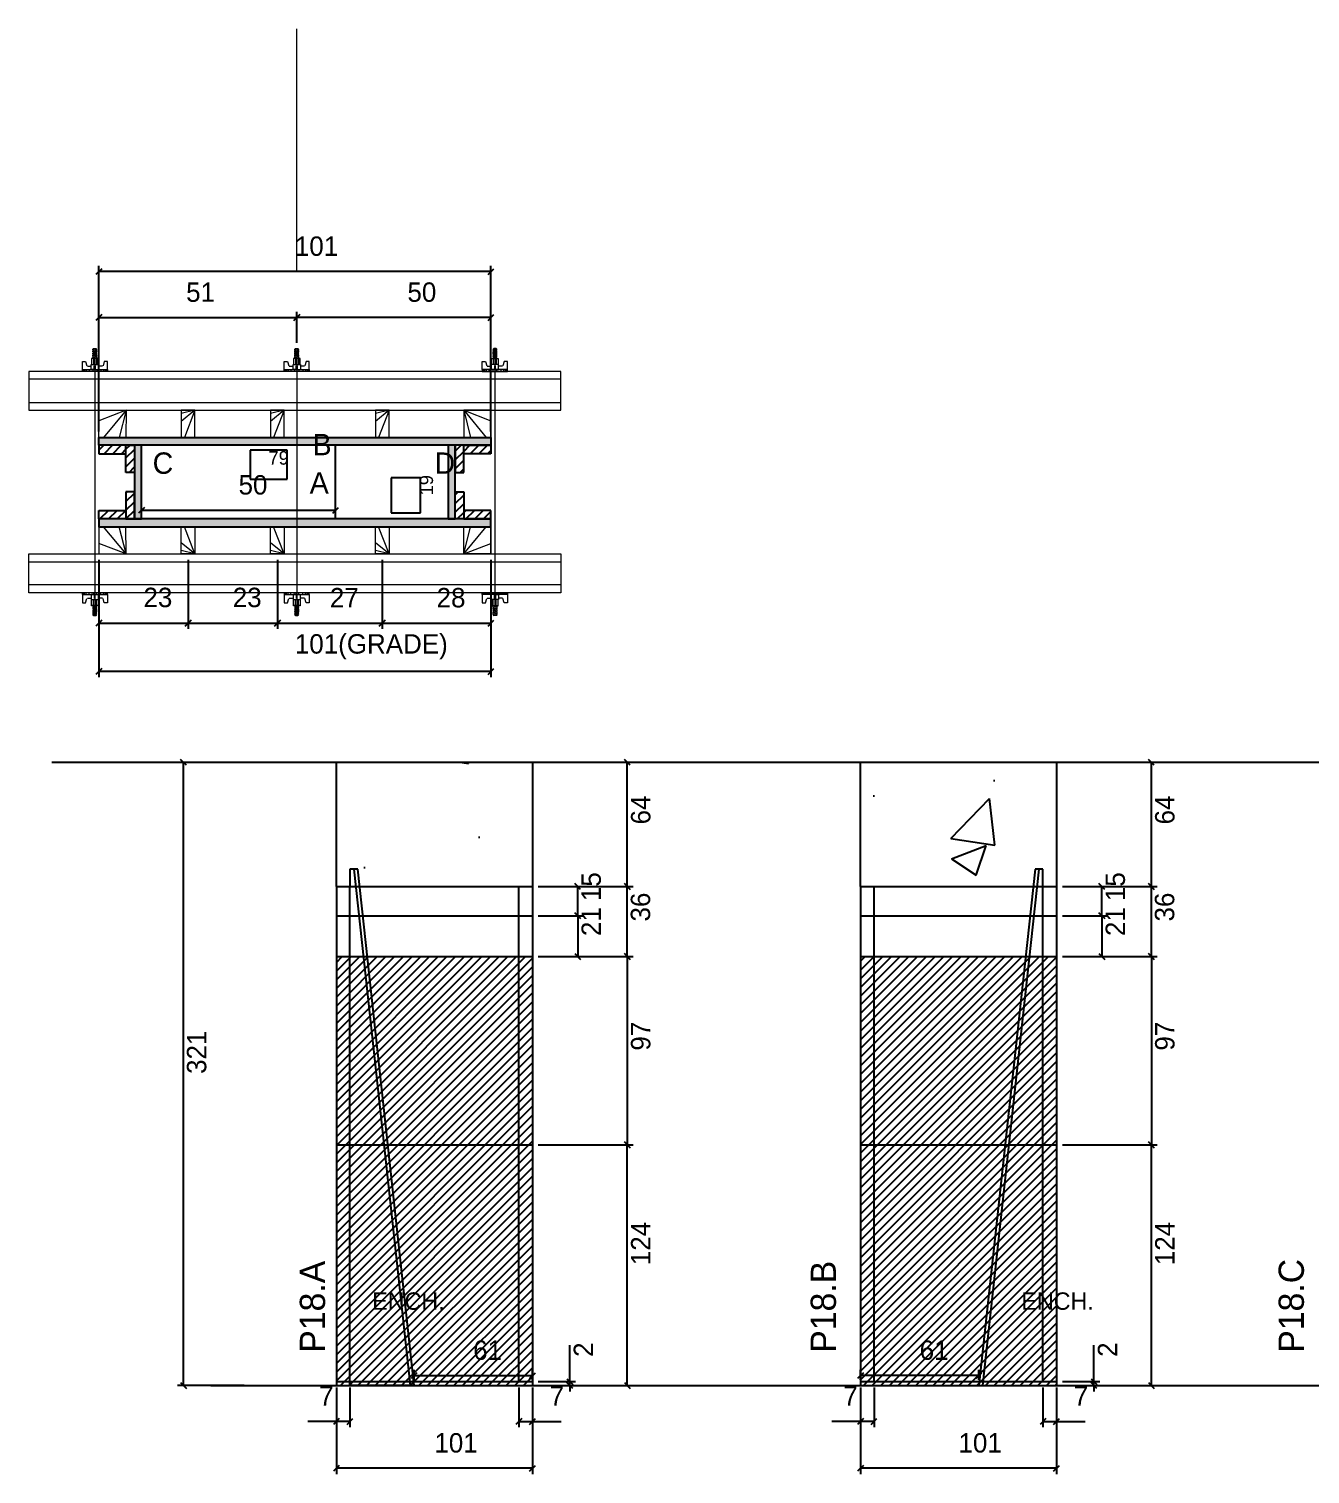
# Model space of a CAD drawing. Header units: metres. Extents: x 6071 to 7445, y 7520 to 8264.
# Drawn here: x 6071 to 6731, y 7520 to 8264 of the extents above; entities that cross this region are included whole.
import ezdxf

# ---------------------------------------------------------------- set-up
doc = ezdxf.new("R2010")
doc.units = ezdxf.units.M
for name, color, linetype in [('00 - FELIPE', 7, 'Continuous'), ('CHAPA', 7, 'Continuous'), ('COTA', 7, 'Continuous'), ('Hachura', 7, 'Continuous'), ('Madeira', 7, 'Continuous'), ('NIVEL 2° PAV.', 7, 'Continuous'), ('Nível', 7, 'Continuous'), ('Painéis', 7, 'Continuous'), ('Perfil Metálico', 7, 'Continuous'), ('SARR_2.2x7', 7, 'Continuous'), ('SARRAFO', 7, 'Continuous'), ('texto', 7, 'Continuous'), ('Texto Seção', 7, 'Continuous'), ('TEXTO_GERAL', 7, 'Continuous')]:
    doc.layers.add(name, color=color, linetype=linetype)

msp = doc.modelspace()

# ---------------------------------------------------------------- hatches: boundary and pattern name
at = {"layer": 'COTA'}
h = msp.add_hatch(dxfattribs=at)
h.set_pattern_fill('AR-CONC')
h.paths.add_polyline_path([(6330.84, 7822.5), (6330.84, 7886.5), (6229.84, 7886.5), (6229.84, 7822.5), (6330.84, 7822.5)])
h = msp.add_hatch(dxfattribs=at)
h.set_pattern_fill('AR-CONC')
h.paths.add_polyline_path([(6600.82, 7822.5), (6600.82, 7886.5), (6499.82, 7886.5), (6499.82, 7822.5), (6600.82, 7822.5)])
at = {"layer": 'Hachura'}
h = msp.add_hatch(color=7, dxfattribs=at)
h.dxf.hatch_style = 1
h.paths.add_polyline_path([(6107.47, 8049.83), (6107.47, 8053.83), (6309.47, 8053.83), (6309.47, 8049.83), (6107.47, 8049.83)])
h = msp.add_hatch(color=7, dxfattribs=at)
h.dxf.hatch_style = 1
h.paths.add_polyline_path([(6107.47, 8049.83), (6107.47, 8053.83), (6309.47, 8053.83), (6309.47, 8049.83), (6107.47, 8049.83)])
h = msp.add_hatch(dxfattribs=at)
h.set_pattern_fill('ANSI31')
h.paths.add_polyline_path([(6121.47, 8049.83), (6121.47, 8045.43), (6107.47, 8045.43), (6107.47, 8049.83), (6121.47, 8049.83)])
h = msp.add_hatch(dxfattribs=at)
h.set_pattern_fill('ANSI31')
h.paths.add_polyline_path([(6125.87, 8049.83), (6121.47, 8049.83), (6121.47, 8035.83), (6125.87, 8035.83), (6125.87, 8049.83)])
h = msp.add_hatch(color=7, dxfattribs=at)
h.dxf.hatch_style = 1
h.paths.add_polyline_path([(6129.47, 8049.83), (6125.87, 8049.83), (6125.87, 8011.83), (6129.47, 8011.83), (6129.47, 8049.83)])
h = msp.add_hatch(color=7, dxfattribs=at)
h.dxf.hatch_style = 1
h.paths.add_polyline_path([(6129.47, 8049.83), (6125.87, 8049.83), (6125.87, 8011.83), (6129.47, 8011.83), (6129.47, 8049.83)])
h = msp.add_hatch(color=7, dxfattribs=at)
h.dxf.hatch_style = 1
h.paths.add_polyline_path([(6291.07, 8049.83), (6287.47, 8049.83), (6287.47, 8011.83), (6291.07, 8011.83), (6291.07, 8049.83)])
h = msp.add_hatch(color=7, dxfattribs=at)
h.dxf.hatch_style = 1
h.paths.add_polyline_path([(6291.07, 8049.83), (6287.47, 8049.83), (6287.47, 8011.83), (6291.07, 8011.83), (6291.07, 8049.83)])
h = msp.add_hatch(dxfattribs=at)
h.set_pattern_fill('ANSI31')
h.paths.add_polyline_path([(6291.07, 8049.83), (6295.47, 8049.83), (6295.47, 8035.83), (6291.07, 8035.83), (6291.07, 8049.83)])
h = msp.add_hatch(dxfattribs=at)
h.set_pattern_fill('ANSI31')
h.paths.add_polyline_path([(6295.47, 8049.83), (6295.47, 8045.43), (6309.47, 8045.43), (6309.47, 8049.83), (6295.47, 8049.83)])
h = msp.add_hatch(dxfattribs=at)
h.set_pattern_fill('ANSI31')
h.paths.add_polyline_path([(6125.87, 8011.83), (6121.47, 8011.83), (6121.47, 8025.83), (6125.87, 8025.83), (6125.87, 8011.83)])
h = msp.add_hatch(dxfattribs=at)
h.set_pattern_fill('ANSI31')
h.paths.add_polyline_path([(6291.07, 8011.83), (6295.47, 8011.83), (6295.47, 8025.83), (6291.07, 8025.83), (6291.07, 8011.83)])
h = msp.add_hatch(dxfattribs=at)
h.set_pattern_fill('ANSI31')
h.paths.add_polyline_path([(6121.47, 8011.83), (6121.47, 8016.23), (6107.47, 8016.23), (6107.47, 8011.83), (6121.47, 8011.83)])
h = msp.add_hatch(color=7, dxfattribs=at)
h.dxf.hatch_style = 1
h.paths.add_polyline_path([(6107.47, 8011.83), (6107.47, 8007.83), (6309.47, 8007.83), (6309.47, 8011.83), (6107.47, 8011.83)])
h = msp.add_hatch(color=7, dxfattribs=at)
h.dxf.hatch_style = 1
h.paths.add_polyline_path([(6107.47, 8011.83), (6107.47, 8007.83), (6309.47, 8007.83), (6309.47, 8011.83), (6107.47, 8011.83)])
h = msp.add_hatch(dxfattribs=at)
h.set_pattern_fill('ANSI31')
h.paths.add_polyline_path([(6295.47, 8011.83), (6295.47, 8016.23), (6309.47, 8016.23), (6309.47, 8011.83), (6295.47, 8011.83)])
h = msp.add_hatch(dxfattribs=at)
h.set_pattern_fill('ANSI31')
h.paths.add_polyline_path([(6330.84, 7565.5), (6330.84, 7786.5), (6229.84, 7786.5), (6229.84, 7565.5), (6330.84, 7565.5)])
h = msp.add_hatch(dxfattribs=at)
h.set_pattern_fill('ANSI31')
h.paths.add_polyline_path([(6600.82, 7565.5), (6600.82, 7786.5), (6499.82, 7786.5), (6499.82, 7565.5), (6600.82, 7565.5)])

# ---------------------------------------------------------------- linework, layer by layer
at = {"layer": '00 - FELIPE', "color": 0, "lineweight": 25}
for p, q in [((6271.34, 7572.12), (6268.34, 7569.12)), ((6329.34, 7569.12), (6332.34, 7572.12)), ((6501.32, 7572.12), (6498.32, 7569.12)), ((6559.32, 7569.12), (6562.32, 7572.12))]:
    msp.add_line(p, q, dxfattribs=at)
at = {"layer": '00 - FELIPE', "color": 4, "lineweight": 25}
for p, q in [((6269.84, 7568.5), (6269.84, 7573.62)), ((6269.84, 7570.62), (6330.84, 7570.62)), ((6330.84, 7568.5), (6330.84, 7573.62)), ((6499.82, 7568.5), (6499.82, 7573.62)), ((6560.82, 7570.62), (6499.82, 7570.62)), ((6560.82, 7568.5), (6560.82, 7573.62))]:
    msp.add_line(p, q, dxfattribs=at)
at = {"layer": 'CHAPA', "color": 1, "lineweight": 25}
for points in [[(6107.47, 8049.83), (6107.47, 8053.83), (6309.47, 8053.83), (6309.47, 8049.83)], [(6107.47, 8049.83), (6107.47, 8053.83), (6309.47, 8053.83), (6309.47, 8049.83)], [(6129.47, 8049.83), (6125.87, 8049.83), (6125.87, 8011.83), (6129.47, 8011.83)], [(6129.47, 8049.83), (6125.87, 8049.83), (6125.87, 8011.83), (6129.47, 8011.83)], [(6291.07, 8049.83), (6287.47, 8049.83), (6287.47, 8011.83), (6291.07, 8011.83)], [(6291.07, 8049.83), (6287.47, 8049.83), (6287.47, 8011.83), (6291.07, 8011.83)], [(6107.47, 8011.83), (6107.47, 8007.83), (6309.47, 8007.83), (6309.47, 8011.83)], [(6107.47, 8011.83), (6107.47, 8007.83), (6309.47, 8007.83), (6309.47, 8011.83)]]:
    msp.add_lwpolyline(points, close=True, dxfattribs=at)
at = {"layer": 'COTA', "color": 0, "lineweight": 25}
for p, q in [((6108.97, 8140.74), (6105.97, 8137.74)), ((6307.97, 8137.74), (6310.97, 8140.74)), ((6108.97, 8117.06), (6105.97, 8114.06)), ((6210.97, 8117.06), (6207.97, 8114.06)), ((6207.97, 8114.06), (6210.97, 8117.06)), ((6307.97, 8114.06), (6310.97, 8117.06)), ((6130.97, 8017.8), (6127.97, 8014.8)), ((6227.97, 8014.8), (6230.97, 8017.8)), ((6108.99, 7959.7), (6105.99, 7956.7)), ((6151.98, 7956.7), (6154.98, 7959.7)), ((6154.98, 7959.7), (6151.98, 7956.7)), ((6197.99, 7956.7), (6200.99, 7959.7)), ((6200.99, 7959.7), (6197.99, 7956.7)), ((6251.98, 7956.7), (6254.98, 7959.7)), ((6254.98, 7959.7), (6251.98, 7956.7)), ((6307.98, 7956.7), (6310.98, 7959.7)), ((6108.97, 7934.77), (6105.97, 7931.77)), ((6307.97, 7931.77), (6310.97, 7934.77)), ((6381.2, 7885), (6378.2, 7888)), ((6651.18, 7885), (6648.18, 7888)), ((6378.2, 7824), (6381.2, 7821)), ((6648.18, 7824), (6651.18, 7821)), ((6381.2, 7785), (6378.2, 7788)), ((6651.18, 7785), (6648.18, 7788)), ((6381.2, 7688), (6378.2, 7691)), ((6378.2, 7691), (6381.2, 7688)), ((6651.18, 7688), (6648.18, 7691)), ((6648.18, 7691), (6651.18, 7688)), ((6348.6, 7569), (6351.6, 7566)), ((6351.6, 7564), (6348.6, 7567)), ((6378.2, 7567), (6381.2, 7564)), ((6618.58, 7569), (6621.58, 7566)), ((6621.58, 7564), (6618.58, 7567)), ((6648.18, 7567), (6651.18, 7564)), ((6231.34, 7548.49), (6228.34, 7545.49)), ((6235.34, 7545.49), (6238.34, 7548.49)), ((6325.34, 7548.49), (6322.34, 7545.49)), ((6329.34, 7545.49), (6332.34, 7548.49)), ((6501.32, 7548.49), (6498.32, 7545.49)), ((6505.32, 7545.49), (6508.32, 7548.49)), ((6595.32, 7548.49), (6592.32, 7545.49)), ((6599.32, 7545.49), (6602.32, 7548.49)), ((6231.34, 7524.39), (6228.34, 7521.39)), ((6329.34, 7521.39), (6332.34, 7524.39)), ((6501.32, 7524.39), (6498.32, 7521.39)), ((6599.32, 7521.39), (6602.32, 7524.39))]:
    msp.add_line(p, q, dxfattribs=at)
at = {"layer": 'COTA', "color": 241, "lineweight": 25}
for p, q in [((6107.47, 8056.83), (6107.47, 8142.24)), ((6309.47, 8139.24), (6107.47, 8139.24)), ((6309.47, 8056.83), (6309.47, 8142.24)), ((6107.47, 8090.83), (6107.47, 8118.56)), ((6107.47, 8115.56), (6209.47, 8115.56)), ((6209.47, 8102.63), (6209.47, 8118.56)), ((6209.47, 8102.63), (6209.47, 8118.56)), ((6309.47, 8115.56), (6209.47, 8115.56)), ((6309.47, 8090.83), (6309.47, 8118.56)), ((6229.47, 8011.83), (6229.47, 8049.83)), ((6129.47, 8014.83), (6129.47, 8019.3)), ((6229.47, 8014.83), (6229.47, 8019.3)), ((6129.47, 8016.3), (6229.47, 8016.3)), ((6107.47, 7990.83), (6107.47, 7930.27)), ((6107.49, 7990.82), (6107.49, 7955.2)), ((6153.48, 7990.82), (6153.48, 7955.2)), ((6153.48, 7990.82), (6153.48, 7955.2)), ((6199.49, 7990.82), (6199.49, 7955.2)), ((6199.49, 7990.82), (6199.49, 7955.2)), ((6253.48, 7990.82), (6253.48, 7955.2)), ((6253.48, 7990.82), (6253.48, 7955.2)), ((6309.47, 7990.83), (6309.47, 7930.27)), ((6309.48, 7990.82), (6309.48, 7955.2)), ((6107.49, 7958.2), (6153.48, 7958.2)), ((6153.48, 7958.2), (6199.49, 7958.2)), ((6199.49, 7958.2), (6253.48, 7958.2)), ((6253.48, 7958.2), (6309.48, 7958.2)), ((6309.47, 7933.27), (6107.47, 7933.27)), ((6229.84, 7886.5), (6330.84, 7886.5)), ((6229.84, 7822.5), (6229.84, 7886.5)), ((6330.84, 7886.5), (6330.84, 7822.5)), ((6499.82, 7886.5), (6600.82, 7886.5)), ((6499.82, 7822.5), (6499.82, 7886.5)), ((6600.82, 7886.5), (6600.82, 7822.5)), ((6240.84, 7831.5), (6236.84, 7831.5)), ((6236.84, 7831.5), (6236.84, 7822.5)), ((6268.03, 7565.5), (6239.03, 7831.5)), ((6269.84, 7565.5), (6240.84, 7831.5)), ((6589.82, 7831.5), (6560.82, 7565.5)), ((6591.63, 7831.5), (6562.63, 7565.5)), ((6593.82, 7831.5), (6589.82, 7831.5)), ((6593.82, 7822.5), (6593.82, 7831.5)), ((6236.84, 7565.5), (6236.84, 7567.5)), ((6269.84, 7565.5), (6236.84, 7565.5))]:
    msp.add_line(p, q, dxfattribs=at)
at = {"layer": 'COTA', "color": 180, "lineweight": 25}
for p, q in [((6204.42, 8047.29), (6185.42, 8047.29)), ((6185.42, 8047.29), (6185.42, 8032.29)), ((6204.42, 8032.29), (6204.42, 8047.29)), ((6185.42, 8032.29), (6204.42, 8032.29)), ((6273.15, 8033.02), (6258.15, 8033.02)), ((6258.15, 8033.02), (6258.15, 8015.02)), ((6273.15, 8015.02), (6273.15, 8033.02)), ((6258.15, 8015.02), (6273.15, 8015.02))]:
    msp.add_line(p, q, dxfattribs=at)
at = {"layer": 'COTA', "color": 4, "lineweight": 25}
for p, q in [((6333.84, 7886.5), (6382.7, 7886.5)), ((6379.7, 7822.5), (6379.7, 7886.5)), ((6603.82, 7886.5), (6652.68, 7886.5)), ((6649.68, 7822.5), (6649.68, 7886.5)), ((6333.84, 7822.5), (6382.7, 7822.5)), ((6603.82, 7822.5), (6652.68, 7822.5)), ((6333.84, 7786.5), (6382.7, 7786.5)), ((6379.7, 7786.5), (6379.7, 7689.5)), ((6603.82, 7786.5), (6652.68, 7786.5)), ((6649.68, 7786.5), (6649.68, 7689.5)), ((6333.84, 7689.5), (6382.7, 7689.5)), ((6333.84, 7689.5), (6382.7, 7689.5)), ((6379.7, 7565.5), (6379.7, 7689.5)), ((6603.82, 7689.5), (6652.68, 7689.5)), ((6603.82, 7689.5), (6652.68, 7689.5)), ((6649.68, 7565.5), (6649.68, 7689.5)), ((6350.1, 7567.5), (6350.1, 7586.31)), ((6620.08, 7567.5), (6620.08, 7586.31)), ((6229.84, 7564.5), (6229.84, 7519.89)), ((6236.84, 7564.5), (6236.84, 7543.99)), ((6323.84, 7564.5), (6323.84, 7543.99)), ((6330.84, 7564.5), (6330.84, 7519.89)), ((6333.84, 7567.5), (6353.1, 7567.5)), ((6333.84, 7565.5), (6353.1, 7565.5)), ((6333.84, 7565.5), (6382.7, 7565.5)), ((6350.1, 7565.5), (6350.1, 7567.5)), ((6350.1, 7565.5), (6350.1, 7562.5)), ((6499.82, 7564.5), (6499.82, 7519.89)), ((6506.82, 7564.5), (6506.82, 7543.99)), ((6593.82, 7564.5), (6593.82, 7543.99)), ((6600.82, 7564.5), (6600.82, 7519.89)), ((6603.82, 7567.5), (6623.08, 7567.5)), ((6603.82, 7565.5), (6623.08, 7565.5)), ((6603.82, 7565.5), (6652.68, 7565.5)), ((6620.08, 7565.5), (6620.08, 7567.5)), ((6620.08, 7565.5), (6620.08, 7562.5)), ((6229.84, 7562.5), (6229.84, 7543.99)), ((6330.84, 7562.5), (6330.84, 7543.99)), ((6499.82, 7562.5), (6499.82, 7543.99)), ((6600.82, 7562.5), (6600.82, 7543.99)), ((6229.84, 7546.99), (6215.11, 7546.99)), ((6236.84, 7546.99), (6229.84, 7546.99)), ((6323.84, 7546.99), (6330.84, 7546.99)), ((6330.84, 7546.99), (6345.57, 7546.99)), ((6499.82, 7546.99), (6485.09, 7546.99)), ((6506.82, 7546.99), (6499.82, 7546.99)), ((6593.82, 7546.99), (6600.82, 7546.99)), ((6600.82, 7546.99), (6615.56, 7546.99)), ((6330.84, 7522.89), (6229.84, 7522.89)), ((6600.82, 7522.89), (6499.82, 7522.89))]:
    msp.add_line(p, q, dxfattribs=at)
at = {"layer": 'Hachura', "color": 0, "lineweight": 9}
for p, q in [((6106.47, 8097.59), (6104.33, 8098.66)), ((6104.36, 8098.9), (6106.53, 8097.81)), ((6104.43, 8099.31), (6104.76, 8099.63)), ((6106.37, 8099.31), (6104.43, 8099.31)), ((6104.44, 8098.99), (6104.44, 8099.31)), ((6104.44, 8098.99), (6106.37, 8098.02)), ((6104.44, 8098.99), (6106.37, 8098.02)), ((6104.76, 8099.63), (6106.05, 8099.63)), ((6106.37, 8098.67), (6105.08, 8099.31)), ((6106.47, 8098.75), (6105.34, 8099.31)), ((6105.85, 8099.31), (6106.53, 8098.98)), ((6106.37, 8099.31), (6106.05, 8099.63)), ((6106.11, 8099.31), (6106.37, 8099.18)), ((6106.37, 8098.67), (6106.37, 8098.02)), ((6210.47, 8097.59), (6208.33, 8098.66)), ((6208.36, 8098.9), (6210.53, 8097.81)), ((6208.43, 8099.31), (6208.76, 8099.63)), ((6210.37, 8099.31), (6208.43, 8099.31)), ((6208.44, 8098.99), (6208.44, 8099.31)), ((6208.44, 8098.99), (6210.37, 8098.02)), ((6208.44, 8098.99), (6210.37, 8098.02)), ((6208.76, 8099.63), (6210.05, 8099.63)), ((6210.37, 8098.67), (6209.08, 8099.31)), ((6210.47, 8098.75), (6209.34, 8099.31)), ((6209.85, 8099.31), (6210.53, 8098.98)), ((6210.37, 8099.31), (6210.05, 8099.63)), ((6210.11, 8099.31), (6210.37, 8099.18)), ((6210.37, 8098.67), (6210.37, 8098.02)), ((6311.08, 8099.31), (6310.41, 8098.98)), ((6312.58, 8098.9), (6310.41, 8097.81)), ((6310.47, 8098.75), (6311.6, 8099.31)), ((6310.47, 8097.59), (6312.61, 8098.66)), ((6310.57, 8099.31), (6310.89, 8099.63)), ((6310.83, 8099.31), (6310.57, 8099.18)), ((6310.57, 8098.67), (6311.86, 8099.31)), ((6310.57, 8099.31), (6312.5, 8099.31)), ((6312.5, 8098.99), (6310.57, 8098.02)), ((6312.5, 8098.99), (6310.57, 8098.02)), ((6310.57, 8098.67), (6310.57, 8098.02)), ((6312.18, 8099.63), (6310.89, 8099.63)), ((6312.5, 8099.31), (6312.18, 8099.63)), ((6312.5, 8098.99), (6312.5, 8099.31)), ((6099.02, 8092.99), (6100.69, 8092.99)), ((6099.02, 8087.83), (6099.02, 8092.97)), ((6100.69, 8092.99), (6101.28, 8090.78)), ((6103.53, 8091.32), (6107.4, 8091.32)), ((6103.53, 8088.74), (6103.53, 8091.32)), ((6107.14, 8094.54), (6103.79, 8094.54)), ((6103.79, 8094.54), (6103.79, 8091.32)), ((6107.14, 8094.47), (6103.79, 8094.47)), ((6106.47, 8096.42), (6104.33, 8097.5)), ((6106.47, 8095.26), (6104.33, 8096.33)), ((6105.6, 8094.54), (6104.33, 8095.17)), ((6104.36, 8097.74), (6106.53, 8096.65)), ((6104.36, 8096.58), (6106.53, 8095.49)), ((6104.44, 8097.83), (6104.44, 8098.47)), ((6106.37, 8097.51), (6104.44, 8098.47)), ((6104.44, 8097.83), (6106.37, 8096.86)), ((6104.44, 8096.67), (6104.44, 8097.31)), ((6106.37, 8096.35), (6104.44, 8097.31)), ((6104.44, 8097.1), (6104.44, 8097.31)), ((6104.44, 8096.67), (6106.37, 8095.7)), ((6104.44, 8095.51), (6104.44, 8096.15)), ((6106.37, 8095.18), (6104.44, 8096.15)), ((6104.44, 8095.51), (6106.37, 8094.54)), ((6105.34, 8094.54), (6104.44, 8094.99)), ((6104.44, 8094.54), (6104.44, 8094.99)), ((6104.82, 8094.54), (6104.82, 8091.32)), ((6106.37, 8096.86), (6106.37, 8097.51)), ((6106.37, 8096.13), (6106.37, 8096.35)), ((6106.37, 8096.13), (6106.37, 8095.7)), ((6106.37, 8095.18), (6106.37, 8094.54)), ((6106.37, 8094.54), (6106.37, 8091.32)), ((6107.14, 8091.32), (6107.14, 8094.54)), ((6107.4, 8091.32), (6107.14, 8091.32)), ((6107.4, 8091.32), (6107.14, 8091.32)), ((6107.4, 8091.32), (6107.4, 8088.74)), ((6110.24, 8092.99), (6109.66, 8090.78)), ((6111.92, 8092.99), (6110.24, 8092.99)), ((6111.92, 8088.74), (6111.92, 8092.99)), ((6203.02, 8092.99), (6204.69, 8092.99)), ((6203.02, 8087.83), (6203.02, 8092.97)), ((6204.69, 8092.99), (6205.28, 8090.78)), ((6207.53, 8091.32), (6211.4, 8091.32)), ((6207.53, 8088.74), (6207.53, 8091.32)), ((6211.14, 8094.54), (6207.79, 8094.54)), ((6207.79, 8094.54), (6207.79, 8091.32)), ((6211.14, 8094.47), (6207.79, 8094.47)), ((6210.47, 8096.42), (6208.33, 8097.5)), ((6210.47, 8095.26), (6208.33, 8096.33)), ((6209.6, 8094.54), (6208.33, 8095.17)), ((6208.36, 8097.74), (6210.53, 8096.65)), ((6208.36, 8096.58), (6210.53, 8095.49)), ((6208.44, 8097.83), (6208.44, 8098.47)), ((6210.37, 8097.51), (6208.44, 8098.47)), ((6208.44, 8097.83), (6210.37, 8096.86)), ((6208.44, 8096.67), (6208.44, 8097.31)), ((6210.37, 8096.35), (6208.44, 8097.31)), ((6208.44, 8097.1), (6208.44, 8097.31)), ((6208.44, 8096.67), (6210.37, 8095.7)), ((6208.44, 8095.51), (6208.44, 8096.15)), ((6210.37, 8095.18), (6208.44, 8096.15)), ((6208.44, 8095.51), (6210.37, 8094.54)), ((6209.34, 8094.54), (6208.44, 8094.99)), ((6208.44, 8094.54), (6208.44, 8094.99)), ((6208.82, 8094.54), (6208.82, 8091.32)), ((6210.37, 8096.86), (6210.37, 8097.51)), ((6210.37, 8096.13), (6210.37, 8096.35)), ((6210.37, 8096.13), (6210.37, 8095.7)), ((6210.37, 8095.18), (6210.37, 8094.54)), ((6210.37, 8094.54), (6210.37, 8091.32)), ((6211.14, 8091.32), (6211.14, 8094.54)), ((6211.4, 8091.32), (6211.14, 8091.32)), ((6211.4, 8091.32), (6211.14, 8091.32)), ((6211.4, 8091.32), (6211.4, 8088.74)), ((6214.24, 8092.99), (6213.66, 8090.78)), ((6215.92, 8092.99), (6214.24, 8092.99)), ((6215.92, 8088.74), (6215.92, 8092.99)), ((6305.02, 8088.74), (6305.02, 8092.99)), ((6305.02, 8092.99), (6306.7, 8092.99)), ((6306.7, 8092.99), (6307.28, 8090.78)), ((6313.41, 8091.32), (6309.54, 8091.32)), ((6309.54, 8091.32), (6309.54, 8088.74)), ((6309.54, 8091.32), (6309.79, 8091.32)), ((6309.54, 8091.32), (6309.79, 8091.32)), ((6309.79, 8094.54), (6313.15, 8094.54)), ((6309.79, 8091.32), (6309.79, 8094.54)), ((6309.79, 8094.47), (6313.15, 8094.47)), ((6312.58, 8097.74), (6310.41, 8096.65)), ((6312.58, 8096.58), (6310.41, 8095.49)), ((6310.47, 8096.42), (6312.61, 8097.5)), ((6310.47, 8095.26), (6312.61, 8096.33)), ((6310.57, 8097.51), (6312.5, 8098.47)), ((6312.5, 8097.83), (6310.57, 8096.86)), ((6310.57, 8096.86), (6310.57, 8097.51)), ((6310.57, 8096.35), (6312.5, 8097.31)), ((6312.5, 8096.67), (6310.57, 8095.7)), ((6310.57, 8096.13), (6310.57, 8096.35)), ((6310.57, 8095.18), (6312.5, 8096.15)), ((6310.57, 8096.13), (6310.57, 8095.7)), ((6312.5, 8095.51), (6310.57, 8094.54)), ((6310.57, 8095.18), (6310.57, 8094.54)), ((6310.57, 8094.54), (6310.57, 8091.32)), ((6311.34, 8094.54), (6312.61, 8095.17)), ((6311.6, 8094.54), (6312.5, 8094.99)), ((6312.12, 8094.54), (6312.12, 8091.32)), ((6312.5, 8097.83), (6312.5, 8098.47)), ((6312.5, 8096.67), (6312.5, 8097.31)), ((6312.5, 8097.1), (6312.5, 8097.31)), ((6312.5, 8095.51), (6312.5, 8096.15)), ((6312.5, 8094.54), (6312.5, 8094.99)), ((6313.15, 8094.54), (6313.15, 8091.32)), ((6313.41, 8088.74), (6313.41, 8091.32)), ((6316.24, 8092.99), (6315.66, 8090.78)), ((6317.92, 8092.99), (6316.24, 8092.99)), ((6317.92, 8087.83), (6317.92, 8092.97)), ((6099.02, 8088.74), (6111.92, 8088.74)), ((6099.02, 8088.74), (6104.18, 8088.74)), ((6111.92, 8087.83), (6099.02, 8087.83)), ((6099.16, 8088.75), (6099.16, 8087.83)), ((6099.37, 8088.75), (6099.37, 8087.83)), ((6099.71, 8088.75), (6099.71, 8087.83)), ((6100.17, 8088.75), (6100.17, 8087.83)), ((6101.01, 8088.75), (6101.01, 8087.83)), ((6101.59, 8090.54), (6103.53, 8090.54)), ((6102.43, 8088.75), (6102.43, 8087.83)), ((6110.96, 8087.83), (6103.15, 8087.83)), ((6105.47, 8088.74), (6103.53, 8088.74)), ((6104.18, 8088.74), (6104.82, 8088.74)), ((6104.51, 8088.42), (6104.51, 8088.63)), ((6104.51, 8087.98), (6104.51, 8088.42)), ((6105.15, 8088.74), (6105.15, 8090.73)), ((6105.46, 8088.74), (6105.46, 8087.83)), ((6105.67, 8090.73), (6105.67, 8088.74)), ((6106.44, 8088.61), (6106.44, 8088.18)), ((6109.35, 8090.54), (6107.4, 8090.54)), ((6108.49, 8088.75), (6108.49, 8087.83)), ((6109.93, 8088.75), (6109.93, 8087.83)), ((6110.77, 8088.75), (6110.77, 8087.83)), ((6111.23, 8088.75), (6111.23, 8087.83)), ((6111.57, 8088.75), (6111.57, 8087.83)), ((6111.78, 8088.75), (6111.78, 8087.83)), ((6111.92, 8088.74), (6111.92, 8087.83)), ((6203.02, 8088.74), (6215.92, 8088.74)), ((6203.02, 8088.74), (6208.18, 8088.74)), ((6215.92, 8087.83), (6203.02, 8087.83)), ((6203.16, 8088.75), (6203.16, 8087.83)), ((6203.37, 8088.75), (6203.37, 8087.83)), ((6203.71, 8088.75), (6203.71, 8087.83)), ((6204.17, 8088.75), (6204.17, 8087.83)), ((6205.01, 8088.75), (6205.01, 8087.83)), ((6205.59, 8090.54), (6207.53, 8090.54)), ((6206.43, 8088.75), (6206.43, 8087.83)), ((6214.96, 8087.83), (6207.15, 8087.83)), ((6209.47, 8088.74), (6207.53, 8088.74)), ((6208.18, 8088.74), (6208.82, 8088.74)), ((6208.51, 8088.42), (6208.51, 8088.63)), ((6208.51, 8087.98), (6208.51, 8088.42)), ((6209.16, 8088.74), (6209.16, 8090.73)), ((6209.46, 8088.74), (6209.46, 8087.83)), ((6209.67, 8090.73), (6209.67, 8088.74)), ((6210.44, 8088.61), (6210.44, 8088.18)), ((6213.35, 8090.54), (6211.4, 8090.54)), ((6212.49, 8088.75), (6212.49, 8087.83)), ((6213.93, 8088.75), (6213.93, 8087.83)), ((6214.77, 8088.75), (6214.77, 8087.83)), ((6215.23, 8088.75), (6215.23, 8087.83)), ((6215.57, 8088.75), (6215.57, 8087.83)), ((6215.78, 8088.75), (6215.78, 8087.83)), ((6215.92, 8088.74), (6215.92, 8087.83)), ((6317.92, 8088.74), (6305.02, 8088.74)), ((6305.02, 8088.74), (6305.02, 8087.83)), ((6305.02, 8087.83), (6317.92, 8087.83)), ((6305.16, 8088.75), (6305.16, 8087.83)), ((6305.37, 8088.75), (6305.37, 8087.83)), ((6305.71, 8088.75), (6305.71, 8087.83)), ((6305.97, 8087.83), (6313.79, 8087.83)), ((6306.17, 8088.75), (6306.17, 8087.83)), ((6307.01, 8088.75), (6307.01, 8087.83)), ((6307.59, 8090.54), (6309.54, 8090.54)), ((6308.45, 8088.75), (6308.45, 8087.83)), ((6310.5, 8088.61), (6310.5, 8088.18)), ((6311.27, 8090.73), (6311.27, 8088.74)), ((6311.47, 8088.74), (6313.41, 8088.74)), ((6311.48, 8088.74), (6311.48, 8087.83)), ((6311.78, 8088.74), (6311.78, 8090.73)), ((6312.76, 8088.74), (6312.12, 8088.74)), ((6312.43, 8088.42), (6312.43, 8088.63)), ((6312.43, 8087.98), (6312.43, 8088.42)), ((6317.92, 8088.74), (6312.76, 8088.74)), ((6315.35, 8090.54), (6313.41, 8090.54)), ((6314.51, 8088.75), (6314.51, 8087.83)), ((6315.93, 8088.75), (6315.93, 8087.83)), ((6316.77, 8088.75), (6316.77, 8087.83)), ((6317.23, 8088.75), (6317.23, 8087.83)), ((6317.57, 8088.75), (6317.57, 8087.83)), ((6317.78, 8088.75), (6317.78, 8087.83)), ((6111.92, 7973.83), (6099.02, 7973.83)), ((6099.02, 7973.83), (6099.02, 7968.7)), ((6099.02, 7972.93), (6111.92, 7972.93)), ((6099.02, 7972.93), (6104.18, 7972.93)), ((6099.16, 7972.91), (6099.16, 7973.84)), ((6099.37, 7972.91), (6099.37, 7973.84)), ((6099.71, 7972.91), (6099.71, 7973.84)), ((6100.17, 7972.91), (6100.17, 7973.84)), ((6101.01, 7972.91), (6101.01, 7973.84)), ((6102.43, 7972.91), (6102.43, 7973.84)), ((6110.96, 7973.83), (6103.15, 7973.83)), ((6105.47, 7972.93), (6103.53, 7972.93)), ((6103.53, 7972.93), (6103.53, 7970.35)), ((6104.18, 7972.93), (6104.82, 7972.93)), ((6104.51, 7973.68), (6104.51, 7973.25)), ((6104.51, 7973.25), (6104.51, 7973.04)), ((6105.16, 7972.93), (6105.16, 7970.93)), ((6105.46, 7972.93), (6105.46, 7973.83)), ((6105.67, 7970.93), (6105.67, 7972.93)), ((6106.44, 7973.06), (6106.44, 7973.49)), ((6107.4, 7970.35), (6107.4, 7972.93)), ((6108.49, 7972.91), (6108.49, 7973.83)), ((6109.93, 7972.91), (6109.93, 7973.84)), ((6110.77, 7972.91), (6110.77, 7973.84)), ((6111.23, 7972.91), (6111.23, 7973.84)), ((6111.57, 7972.91), (6111.57, 7973.84)), ((6111.78, 7972.91), (6111.78, 7973.84)), ((6111.92, 7972.93), (6111.92, 7973.83)), ((6111.92, 7972.93), (6111.92, 7968.67)), ((6215.92, 7973.83), (6203.02, 7973.83)), ((6203.02, 7973.83), (6203.02, 7968.7)), ((6203.02, 7972.93), (6215.92, 7972.93)), ((6203.02, 7972.93), (6208.18, 7972.93)), ((6203.16, 7972.91), (6203.16, 7973.84)), ((6203.37, 7972.91), (6203.37, 7973.84)), ((6203.71, 7972.91), (6203.71, 7973.84)), ((6204.17, 7972.91), (6204.17, 7973.84)), ((6205.01, 7972.91), (6205.01, 7973.84)), ((6206.43, 7972.91), (6206.43, 7973.84)), ((6214.96, 7973.83), (6207.15, 7973.83)), ((6209.47, 7972.93), (6207.53, 7972.93)), ((6207.53, 7972.93), (6207.53, 7970.35)), ((6208.18, 7972.93), (6208.82, 7972.93)), ((6208.51, 7973.68), (6208.51, 7973.25)), ((6208.51, 7973.25), (6208.51, 7973.04)), ((6209.16, 7972.93), (6209.16, 7970.93)), ((6209.46, 7972.93), (6209.46, 7973.83)), ((6209.67, 7970.93), (6209.67, 7972.93)), ((6210.44, 7973.06), (6210.44, 7973.49)), ((6211.4, 7970.35), (6211.4, 7972.93)), ((6212.49, 7972.91), (6212.49, 7973.83)), ((6213.93, 7972.91), (6213.93, 7973.84)), ((6214.77, 7972.91), (6214.77, 7973.84)), ((6215.23, 7972.91), (6215.23, 7973.84)), ((6215.57, 7972.91), (6215.57, 7973.84)), ((6215.78, 7972.91), (6215.78, 7973.84)), ((6215.92, 7972.93), (6215.92, 7973.83)), ((6215.92, 7972.93), (6215.92, 7968.67)), ((6305.02, 7973.83), (6317.92, 7973.83)), ((6305.02, 7972.93), (6305.02, 7973.83)), ((6317.92, 7972.93), (6305.02, 7972.93)), ((6305.02, 7972.93), (6305.02, 7968.67)), ((6305.16, 7972.91), (6305.16, 7973.84)), ((6305.37, 7972.91), (6305.37, 7973.84)), ((6305.71, 7972.91), (6305.71, 7973.84)), ((6305.97, 7973.83), (6313.79, 7973.83)), ((6306.17, 7972.91), (6306.17, 7973.84)), ((6307.01, 7972.91), (6307.01, 7973.84)), ((6308.44, 7972.91), (6308.44, 7973.83)), ((6309.54, 7970.35), (6309.54, 7972.93)), ((6310.5, 7973.06), (6310.5, 7973.49)), ((6311.27, 7970.93), (6311.27, 7972.93)), ((6311.47, 7972.93), (6313.41, 7972.93)), ((6311.48, 7972.93), (6311.48, 7973.83)), ((6311.78, 7972.93), (6311.78, 7970.93)), ((6312.76, 7972.93), (6312.12, 7972.93)), ((6312.43, 7973.68), (6312.43, 7973.25)), ((6312.43, 7973.25), (6312.43, 7973.04)), ((6317.92, 7972.93), (6312.76, 7972.93)), ((6313.41, 7972.93), (6313.41, 7970.35)), ((6314.51, 7972.91), (6314.51, 7973.84)), ((6315.93, 7972.91), (6315.93, 7973.84)), ((6316.77, 7972.91), (6316.77, 7973.84)), ((6317.23, 7972.91), (6317.23, 7973.84)), ((6317.57, 7972.91), (6317.57, 7973.84)), ((6317.78, 7972.91), (6317.78, 7973.84)), ((6317.92, 7973.83), (6317.92, 7968.7)), ((6099.02, 7968.67), (6100.7, 7968.67)), ((6100.7, 7968.67), (6101.28, 7970.88)), ((6101.59, 7971.12), (6103.53, 7971.12)), ((6103.53, 7970.35), (6107.4, 7970.35)), ((6103.79, 7967.13), (6103.79, 7970.35)), ((6107.14, 7967.19), (6103.79, 7967.19)), ((6107.14, 7967.13), (6103.79, 7967.13)), ((6105.6, 7967.13), (6104.33, 7966.49)), ((6106.47, 7966.4), (6104.33, 7965.33)), ((6106.47, 7965.24), (6104.33, 7964.17)), ((6104.36, 7965.09), (6106.53, 7966.17)), ((6104.36, 7963.93), (6106.53, 7965.01)), ((6104.44, 7966.16), (6106.37, 7967.13)), ((6105.34, 7967.13), (6104.44, 7966.67)), ((6104.44, 7967.13), (6104.44, 7966.67)), ((6106.37, 7966.48), (6104.44, 7965.51)), ((6104.44, 7966.16), (6104.44, 7965.51)), ((6104.44, 7965), (6106.37, 7965.96)), ((6106.37, 7965.32), (6104.44, 7964.35)), ((6104.44, 7965), (6104.44, 7964.35)), ((6104.44, 7963.84), (6106.37, 7964.8)), ((6104.44, 7964.56), (6104.44, 7964.35)), ((6104.82, 7967.13), (6104.82, 7970.35)), ((6106.37, 7967.13), (6106.37, 7970.35)), ((6106.37, 7966.48), (6106.37, 7967.13)), ((6106.37, 7965.53), (6106.37, 7965.96)), ((6106.37, 7965.53), (6106.37, 7965.32)), ((6106.37, 7964.8), (6106.37, 7964.16)), ((6107.14, 7970.35), (6107.14, 7967.13)), ((6107.4, 7970.35), (6107.14, 7970.35)), ((6107.4, 7970.35), (6107.14, 7970.35)), ((6109.35, 7971.12), (6107.4, 7971.12)), ((6110.24, 7968.67), (6109.66, 7970.88)), ((6111.92, 7968.67), (6110.24, 7968.67)), ((6203.02, 7968.67), (6204.7, 7968.67)), ((6204.7, 7968.67), (6205.28, 7970.88)), ((6205.59, 7971.12), (6207.53, 7971.12)), ((6207.53, 7970.35), (6211.4, 7970.35)), ((6207.79, 7967.13), (6207.79, 7970.35)), ((6211.14, 7967.19), (6207.79, 7967.19)), ((6211.14, 7967.13), (6207.79, 7967.13)), ((6209.6, 7967.13), (6208.33, 7966.49)), ((6210.47, 7966.4), (6208.33, 7965.33)), ((6210.47, 7965.24), (6208.33, 7964.17)), ((6208.36, 7965.09), (6210.53, 7966.17)), ((6208.36, 7963.93), (6210.53, 7965.01)), ((6208.44, 7966.16), (6210.37, 7967.13)), ((6209.34, 7967.13), (6208.44, 7966.67)), ((6208.44, 7967.13), (6208.44, 7966.67)), ((6210.37, 7966.48), (6208.44, 7965.51)), ((6208.44, 7966.16), (6208.44, 7965.51)), ((6208.44, 7965), (6210.37, 7965.96)), ((6210.37, 7965.32), (6208.44, 7964.35)), ((6208.44, 7965), (6208.44, 7964.35)), ((6208.44, 7963.84), (6210.37, 7964.8)), ((6208.44, 7964.56), (6208.44, 7964.35)), ((6208.82, 7967.13), (6208.82, 7970.35)), ((6210.37, 7967.13), (6210.37, 7970.35)), ((6210.37, 7966.48), (6210.37, 7967.13)), ((6210.37, 7965.53), (6210.37, 7965.96)), ((6210.37, 7965.53), (6210.37, 7965.32)), ((6210.37, 7964.8), (6210.37, 7964.16)), ((6211.14, 7970.35), (6211.14, 7967.13)), ((6211.4, 7970.35), (6211.14, 7970.35)), ((6211.4, 7970.35), (6211.14, 7970.35)), ((6213.35, 7971.12), (6211.4, 7971.12)), ((6214.24, 7968.67), (6213.66, 7970.88)), ((6215.92, 7968.67), (6214.24, 7968.67)), ((6305.02, 7968.67), (6306.7, 7968.67)), ((6306.7, 7968.67), (6307.28, 7970.88)), ((6307.59, 7971.12), (6309.54, 7971.12)), ((6313.41, 7970.35), (6309.54, 7970.35)), ((6309.54, 7970.35), (6309.79, 7970.35)), ((6309.54, 7970.35), (6309.79, 7970.35)), ((6309.79, 7970.35), (6309.79, 7967.13)), ((6309.79, 7967.19), (6313.15, 7967.19)), ((6309.79, 7967.13), (6313.15, 7967.13)), ((6312.58, 7965.09), (6310.41, 7966.17)), ((6312.58, 7963.93), (6310.41, 7965.01)), ((6310.47, 7966.4), (6312.61, 7965.33)), ((6310.47, 7965.24), (6312.61, 7964.17)), ((6310.57, 7967.13), (6310.57, 7970.35)), ((6310.57, 7966.48), (6310.57, 7967.13)), ((6312.5, 7966.16), (6310.57, 7967.13)), ((6310.57, 7966.48), (6312.5, 7965.51)), ((6310.57, 7965.53), (6310.57, 7965.96)), ((6312.5, 7965), (6310.57, 7965.96)), ((6310.57, 7965.53), (6310.57, 7965.32)), ((6310.57, 7965.32), (6312.5, 7964.35)), ((6310.57, 7964.8), (6310.57, 7964.16)), ((6312.5, 7963.84), (6310.57, 7964.8)), ((6311.34, 7967.13), (6312.61, 7966.49)), ((6311.6, 7967.13), (6312.5, 7966.67)), ((6312.12, 7967.13), (6312.12, 7970.35)), ((6312.5, 7967.13), (6312.5, 7966.67)), ((6312.5, 7966.16), (6312.5, 7965.51)), ((6312.5, 7965), (6312.5, 7964.35)), ((6312.5, 7964.56), (6312.5, 7964.35)), ((6313.15, 7967.13), (6313.15, 7970.35)), ((6315.35, 7971.12), (6313.41, 7971.12)), ((6316.24, 7968.67), (6315.66, 7970.88)), ((6317.92, 7968.67), (6316.24, 7968.67)), ((6106.47, 7964.08), (6104.33, 7963.01)), ((6104.36, 7962.77), (6106.53, 7963.85)), ((6104.43, 7962.35), (6104.76, 7962.03)), ((6106.37, 7962.35), (6104.43, 7962.35)), ((6106.37, 7964.16), (6104.44, 7963.19)), ((6104.44, 7963.84), (6104.44, 7963.19)), ((6104.44, 7962.68), (6106.37, 7963.64)), ((6104.44, 7962.68), (6106.37, 7963.64)), ((6104.44, 7962.68), (6104.44, 7962.35)), ((6104.76, 7962.03), (6106.05, 7962.03)), ((6106.37, 7963), (6105.08, 7962.35)), ((6106.47, 7962.92), (6105.34, 7962.35)), ((6105.85, 7962.35), (6106.53, 7962.69)), ((6106.37, 7962.35), (6106.05, 7962.03)), ((6106.11, 7962.35), (6106.37, 7962.48)), ((6106.37, 7963), (6106.37, 7963.64)), ((6210.47, 7964.08), (6208.33, 7963.01)), ((6208.36, 7962.77), (6210.53, 7963.85)), ((6208.43, 7962.35), (6208.76, 7962.03)), ((6210.37, 7962.35), (6208.43, 7962.35)), ((6210.37, 7964.16), (6208.44, 7963.19)), ((6208.44, 7963.84), (6208.44, 7963.19)), ((6208.44, 7962.68), (6210.37, 7963.64)), ((6208.44, 7962.68), (6210.37, 7963.64)), ((6208.44, 7962.68), (6208.44, 7962.35)), ((6208.76, 7962.03), (6210.05, 7962.03)), ((6210.37, 7963), (6209.08, 7962.35)), ((6210.47, 7962.92), (6209.34, 7962.35)), ((6209.86, 7962.35), (6210.53, 7962.69)), ((6210.37, 7962.35), (6210.05, 7962.03)), ((6210.11, 7962.35), (6210.37, 7962.48)), ((6210.37, 7963), (6210.37, 7963.64)), ((6312.58, 7962.77), (6310.41, 7963.85)), ((6311.08, 7962.35), (6310.41, 7962.69)), ((6310.47, 7964.08), (6312.61, 7963.01)), ((6310.47, 7962.92), (6311.6, 7962.35)), ((6310.57, 7964.16), (6312.5, 7963.19)), ((6312.5, 7962.68), (6310.57, 7963.64)), ((6310.57, 7963), (6310.57, 7963.64)), ((6312.5, 7962.68), (6310.57, 7963.64)), ((6310.57, 7963), (6311.86, 7962.35)), ((6310.83, 7962.35), (6310.57, 7962.48)), ((6310.57, 7962.35), (6310.89, 7962.03)), ((6310.57, 7962.35), (6312.5, 7962.35)), ((6312.18, 7962.03), (6310.89, 7962.03)), ((6312.5, 7962.35), (6312.18, 7962.03)), ((6312.5, 7963.84), (6312.5, 7963.19)), ((6312.5, 7962.68), (6312.5, 7962.35))]:
    msp.add_line(p, q, dxfattribs=at)
at = {"layer": 'Hachura', "color": 251, "lineweight": 9}
for p, q in [((6105.47, 8098.63), (6105.46, 7966.83)), ((6209.47, 8098.63), (6209.46, 7966.83)), ((6311.47, 8098.63), (6311.48, 7966.83))]:
    msp.add_line(p, q, dxfattribs=at)
at = {"layer": 'Madeira', "color": 126, "lineweight": 18}
for p, q in [((6121.49, 8067.83), (6107.49, 8062.42)), ((6121.49, 8067.83), (6109.96, 8053.84)), ((6121.49, 8067.83), (6117.99, 8053.83)), ((6156.98, 8067.84), (6149.98, 8062.09)), ((6156.98, 8067.84), (6149.98, 8066.11)), ((6156.98, 8067.84), (6151.54, 8053.85)), ((6202.98, 8067.84), (6195.98, 8062.09)), ((6202.98, 8067.84), (6195.98, 8066.11)), ((6202.98, 8067.84), (6197.54, 8053.85)), ((6256.98, 8067.84), (6249.98, 8062.09)), ((6256.98, 8067.84), (6249.98, 8066.11)), ((6256.98, 8067.84), (6251.54, 8053.85)), ((6295.48, 8067.85), (6306.98, 8053.84)), ((6295.48, 8067.85), (6298.95, 8053.84)), ((6295.48, 8067.85), (6309.48, 8062.41)), ((6121.49, 7993.84), (6109.96, 8007.82)), ((6121.49, 7993.84), (6117.99, 8007.83)), ((6156.98, 7993.83), (6151.54, 8007.82)), ((6202.98, 7993.83), (6197.54, 8007.82)), ((6256.98, 7993.83), (6251.54, 8007.82)), ((6295.48, 7993.82), (6306.98, 8007.83)), ((6295.48, 7993.82), (6298.95, 8007.82)), ((6121.49, 7993.84), (6107.49, 7999.25)), ((6156.98, 7993.83), (6149.98, 7999.58)), ((6156.98, 7993.83), (6149.98, 7995.56)), ((6202.98, 7993.83), (6195.98, 7999.58)), ((6202.98, 7993.83), (6195.98, 7995.56)), ((6256.98, 7993.83), (6249.98, 7999.58)), ((6256.98, 7993.83), (6249.98, 7995.56)), ((6295.48, 7993.82), (6309.48, 7999.26))]:
    msp.add_line(p, q, dxfattribs=at)
for points in [[(6309.48, 8067.84), (6309.47, 8053.84), (6107.48, 8053.84), (6107.49, 8067.84)], [(6121.49, 8067.83), (6121.48, 8053.83), (6107.48, 8053.84), (6107.49, 8067.84)], [(6156.98, 8067.84), (6149.98, 8067.85), (6149.97, 8053.85), (6156.97, 8053.84)], [(6202.98, 8067.84), (6195.98, 8067.85), (6195.97, 8053.85), (6202.97, 8053.84)], [(6256.98, 8067.84), (6249.98, 8067.85), (6249.97, 8053.85), (6256.97, 8053.84)], [(6295.48, 8067.85), (6295.47, 8053.85), (6309.47, 8053.83), (6309.48, 8067.83)], [(6121.49, 7993.84), (6121.48, 8007.84), (6107.48, 8007.82), (6107.49, 7993.82)], [(6309.48, 7993.82), (6309.47, 8007.82), (6107.48, 8007.82), (6107.49, 7993.82)], [(6156.98, 7993.83), (6149.98, 7993.82), (6149.97, 8007.82), (6156.97, 8007.83)], [(6202.98, 7993.83), (6195.98, 7993.82), (6195.97, 8007.82), (6202.97, 8007.83)], [(6256.98, 7993.83), (6249.98, 7993.82), (6249.97, 8007.82), (6256.97, 8007.83)], [(6295.48, 7993.82), (6295.47, 8007.82), (6309.47, 8007.83), (6309.48, 7993.83)]]:
    msp.add_lwpolyline(points, close=True, dxfattribs=at)
at = {"layer": 'NIVEL 2° PAV.', "color": 4, "lineweight": 25}
for p, q in [((6147.91, 7886.5), (6154.07, 7886.5)), ((6151.07, 7565.5), (6151.07, 7886.5)), ((6182.44, 7565.5), (6148.07, 7565.5))]:
    msp.add_line(p, q, dxfattribs=at)
at = {"layer": 'NIVEL 2° PAV.', "color": 0, "lineweight": 25}
for p, q in [((6152.57, 7885), (6149.57, 7888)), ((6149.57, 7567), (6152.57, 7564))]:
    msp.add_line(p, q, dxfattribs=at)
at = {"layer": 'Nível', "color": 4, "lineweight": 25}
for p, q in [((6083.25, 7886.5), (7371.24, 7886.5)), ((6165.25, 7565.5), (7371.24, 7565.5))]:
    msp.add_line(p, q, dxfattribs=at)
at = {"layer": 'Painéis', "color": 0, "lineweight": 25}
for p, q in [((6355.69, 7821), (6352.69, 7824)), ((6381.2, 7821), (6378.2, 7824)), ((6625.67, 7821), (6622.67, 7824)), ((6651.18, 7821), (6648.18, 7824)), ((6355.69, 7806), (6352.69, 7809)), ((6352.69, 7809), (6355.69, 7806)), ((6625.67, 7806), (6622.67, 7809)), ((6622.67, 7809), (6625.67, 7806)), ((6352.69, 7788), (6355.69, 7785)), ((6378.2, 7788), (6381.2, 7785)), ((6622.67, 7788), (6625.67, 7785)), ((6648.18, 7788), (6651.18, 7785))]:
    msp.add_line(p, q, dxfattribs=at)
at = {"layer": 'Painéis', "color": 200, "lineweight": 25}
for p, q in [((6229.84, 7822.5), (6229.84, 7565.5)), ((6229.84, 7822.5), (6330.84, 7822.5)), ((6330.84, 7822.5), (6330.84, 7565.5)), ((6499.82, 7822.5), (6499.82, 7565.5)), ((6499.82, 7822.5), (6600.82, 7822.5)), ((6600.82, 7822.5), (6600.82, 7565.5)), ((6229.84, 7807.5), (6330.84, 7807.5)), ((6499.82, 7807.5), (6600.82, 7807.5)), ((6229.84, 7786.5), (6330.84, 7786.5)), ((6499.82, 7786.5), (6600.82, 7786.5)), ((6229.84, 7689.5), (6330.84, 7689.5)), ((6499.82, 7689.5), (6600.82, 7689.5)), ((6229.84, 7567.5), (6330.84, 7567.5)), ((6229.84, 7565.5), (6330.84, 7565.5)), ((6499.82, 7567.5), (6600.82, 7567.5)), ((6499.82, 7565.5), (6600.82, 7565.5))]:
    msp.add_line(p, q, dxfattribs=at)
at = {"layer": 'Painéis', "color": 4, "lineweight": 25}
for p, q in [((6333.84, 7822.5), (6382.7, 7822.5)), ((6333.84, 7822.5), (6357.19, 7822.5)), ((6354.19, 7807.5), (6354.19, 7822.5)), ((6379.7, 7786.5), (6379.7, 7822.5)), ((6603.82, 7822.5), (6652.68, 7822.5)), ((6603.82, 7822.5), (6627.17, 7822.5)), ((6624.17, 7807.5), (6624.17, 7822.5)), ((6649.68, 7786.5), (6649.68, 7822.5)), ((6333.84, 7807.5), (6357.19, 7807.5)), ((6333.84, 7807.5), (6357.19, 7807.5)), ((6354.19, 7807.5), (6354.19, 7786.5)), ((6603.82, 7807.5), (6627.17, 7807.5)), ((6603.82, 7807.5), (6627.17, 7807.5)), ((6624.17, 7807.5), (6624.17, 7786.5)), ((6333.84, 7786.5), (6382.7, 7786.5)), ((6333.84, 7786.5), (6357.19, 7786.5)), ((6603.82, 7786.5), (6652.68, 7786.5)), ((6603.82, 7786.5), (6627.17, 7786.5))]:
    msp.add_line(p, q, dxfattribs=at)
at = {"layer": 'Perfil Metálico', "color": 224, "lineweight": 18}
for points in [[(6071.47, 8087.83), (6071.47, 8067.83), (6345.47, 8067.83), (6345.47, 8087.83)], [(6345.47, 8071.83), (6345.47, 8083.83), (6071.47, 8083.83), (6071.47, 8071.83)], [(6071.47, 7973.83), (6071.47, 7993.83), (6345.47, 7993.83), (6345.47, 7973.83)], [(6345.47, 7989.83), (6345.47, 7977.83), (6071.47, 7977.83), (6071.47, 7989.83)]]:
    msp.add_lwpolyline(points, close=True, dxfattribs=at)
at = {"layer": 'SARR_2.2x7', "color": 40, "lineweight": 25}
for p, q in [((6236.84, 7786.5), (6236.84, 7822.5)), ((6323.84, 7786.5), (6323.84, 7822.5)), ((6506.82, 7786.5), (6506.82, 7822.5)), ((6593.82, 7786.5), (6593.82, 7822.5)), ((6236.84, 7689.5), (6236.84, 7786.5)), ((6323.84, 7689.5), (6323.84, 7786.5)), ((6506.82, 7689.5), (6506.82, 7786.5)), ((6593.82, 7689.5), (6593.82, 7786.5)), ((6236.84, 7567.5), (6236.84, 7689.5)), ((6323.84, 7567.5), (6323.84, 7689.5)), ((6506.82, 7567.5), (6506.82, 7689.5)), ((6593.82, 7567.5), (6593.82, 7689.5))]:
    msp.add_line(p, q, dxfattribs=at)
at = {"layer": 'SARRAFO', "color": 251, "lineweight": 25}
for points in [[(6107.47, 8045.43), (6121.47, 8045.43), (6121.47, 8049.83), (6107.47, 8049.83)], [(6121.47, 8035.83), (6121.47, 8049.83), (6125.87, 8049.83), (6125.87, 8035.83)], [(6295.47, 8035.83), (6295.47, 8049.83), (6291.07, 8049.83), (6291.07, 8035.83)], [(6309.47, 8045.43), (6295.47, 8045.43), (6295.47, 8049.83), (6309.47, 8049.83)], [(6121.47, 8025.83), (6121.47, 8011.83), (6125.87, 8011.83), (6125.87, 8025.83)], [(6295.47, 8025.83), (6295.47, 8011.83), (6291.07, 8011.83), (6291.07, 8025.83)], [(6107.47, 8016.23), (6121.47, 8016.23), (6121.47, 8011.83), (6107.47, 8011.83)], [(6309.47, 8016.23), (6295.47, 8016.23), (6295.47, 8011.83), (6309.47, 8011.83)]]:
    msp.add_lwpolyline(points, close=True, dxfattribs=at)
at = {"layer": 'Texto Seção', "color": 252, "lineweight": 15}
msp.add_line((6209.47, 8139.24), (6209.47, 8264.24), dxfattribs=at)

# ---------------------------------------------------------------- texts
at = {"layer": '00 - FELIPE', "color": 240, "lineweight": 25}
for p in [(6300.34, 7578.72), (6530.32, 7578.72)]:
    msp.add_text('61', height=10, dxfattribs=at).set_placement(p)
at = {"layer": 'COTA', "color": 241, "lineweight": 25}
for s, p in [('101', (6208.47, 8147.34)), ('51', (6152.47, 8123.67)), ('50', (6266.47, 8123.67)), ('50', (6179.47, 8024.41)), ('23', (6130.49, 7966.42)), ('23', (6176.49, 7966.42)), ('27', (6226.49, 7966.28)), ('28', (6281.48, 7966.3)), ('101(GRADE)', (6208.47, 7942.49))]:
    msp.add_text(s, height=10, dxfattribs=at).set_placement(p)
at = {"layer": 'COTA', "color": 1, "lineweight": 25}
msp.add_text('79', height=7, dxfattribs=at).set_placement((6194.92, 8039.79))
msp.add_text('19', height=7, rotation=90, dxfattribs=at).set_placement((6279.65, 8024.02))
at = {"layer": 'COTA', "color": 240, "lineweight": 25}
for s, p in [('64', (6391.6, 7854.5)), ('64', (6661.58, 7854.5)), ('97', (6391.6, 7738)), ('97', (6661.58, 7738)), ('124', (6391.63, 7627.5)), ('124', (6661.61, 7627.5)), ('2', (6362.1, 7580.25)), ('2', (6632.08, 7580.25))]:
    msp.add_text(s, height=10, rotation=90, dxfattribs=at).set_placement(p)
for s, p in [('7', (6220.98, 7555.07)), ('7', (6339.71, 7555.07)), ('7', (6490.96, 7555.07)), ('7', (6609.69, 7555.07)), ('101', (6280.34, 7530.99)), ('101', (6550.32, 7530.99))]:
    msp.add_text(s, height=10, dxfattribs=at).set_placement(p)
at = {"layer": 'NIVEL 2° PAV.', "color": 240, "lineweight": 25}
msp.add_text('321', height=10, rotation=90, dxfattribs=at).set_placement((6162.85, 7726))
at = {"layer": 'Painéis', "color": 240, "lineweight": 25}
for s, p in [('15', (6366.08, 7815)), ('15', (6636.06, 7815)), ('36', (6391.48, 7804.5)), ('36', (6661.46, 7804.5)), ('21', (6366.13, 7797)), ('21', (6636.11, 7797))]:
    msp.add_text(s, height=10, rotation=90, dxfattribs=at).set_placement(p)
at = {"layer": 'texto', "color": 0, "lineweight": 25}
for p in [(6248.3, 7604.51), (6582.71, 7604.51)]:
    msp.add_text('ENCH.', height=8.971, dxfattribs=at).set_placement(p)
at = {"layer": 'Texto Seção', "color": 7, "lineweight": 15}
for s, p in [('P18.A', (6224.01, 7582.4)), ('P18.C', (6728.23, 7582.4)), ('P18.B', (6487.18, 7582.4))]:
    msp.add_text(s, height=13, rotation=90, dxfattribs=at).set_placement(p)
at = {"layer": 'TEXTO_GERAL', "color": 7, "lineweight": 25}
for s, p in [('B', (6217.57, 8044.66)), ('C', (6135.21, 8035.1)), ('D', (6280.42, 8035.1)), ('A', (6216.11, 8024.93))]:
    msp.add_text(s, height=11, dxfattribs=at).set_placement(p)

doc.saveas('drawing.dxf')
